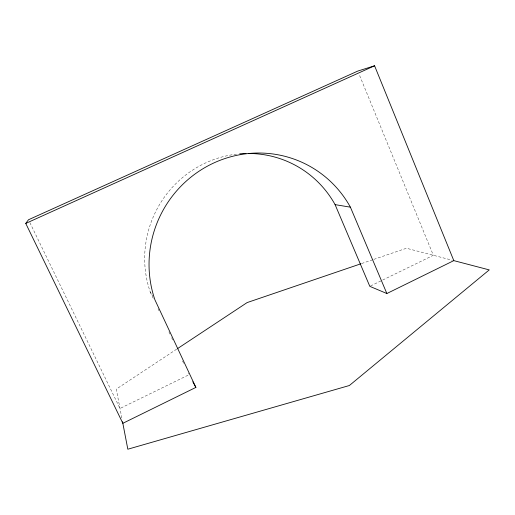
<?xml version="1.0" encoding="UTF-8"?>
<svg xmlns="http://www.w3.org/2000/svg" width="515" height="515" viewBox="0 0 515 515"><rect width="100%" height="100%" fill="white"/><g stroke="black" fill="none" stroke-linecap="round" stroke-linejoin="round"><path stroke-width="0.39" stroke-dasharray="2.58 1.93" d="M176.664 349.183L116.281 389.128L122.094 419.403M370.536 285.986L433.34 255.286L359.013 74.044M361.691 263.519L373.072 259.637M373.832 259.38L406.464 248.256L452.286 260.236M236.559 154.159A103.489 101.03 -61.5 0 0 150.226 291.934L152.569 295.88M29.896 222.647L119.995 408.472L188.986 374.746L188.303 373.291M150.226 291.934L153.966 299.93M158.047 308.646L159.071 310.822M168.926 331.885L169.95 334.068M171.649 337.698L172.667 339.881M182.529 360.944L184.228 364.575"/><path stroke-width="0.77" d="M453.805 260.629L386.868 293.531L350.406 207.178A109.611 106.714 -61.6 0 0 212.785 163.442A109.611 106.714 -61.6 0 0 154.912 299.827L195.887 387.402L122.847 423.304L25.75 223.42L28.492 219.757L357.796 71.07L374.579 65.785L453.805 260.629L489.25 269.899L349.37 385.516L127.823 449.215L122.544 421.746M177.334 348.739L247.11 302.588L360.931 263.777M25.75 223.42L374.579 65.785M248.352 153.47A103.489 101.03 -61.5 0 1 335.091 204.629L350.406 207.178M386.868 293.531L369.815 286.34L335.091 204.629M192.816 381.782L195.887 387.402M239.694 153.843A103.489 101.03 -61.5 0 1 245.996 153.496"/></g></svg>
